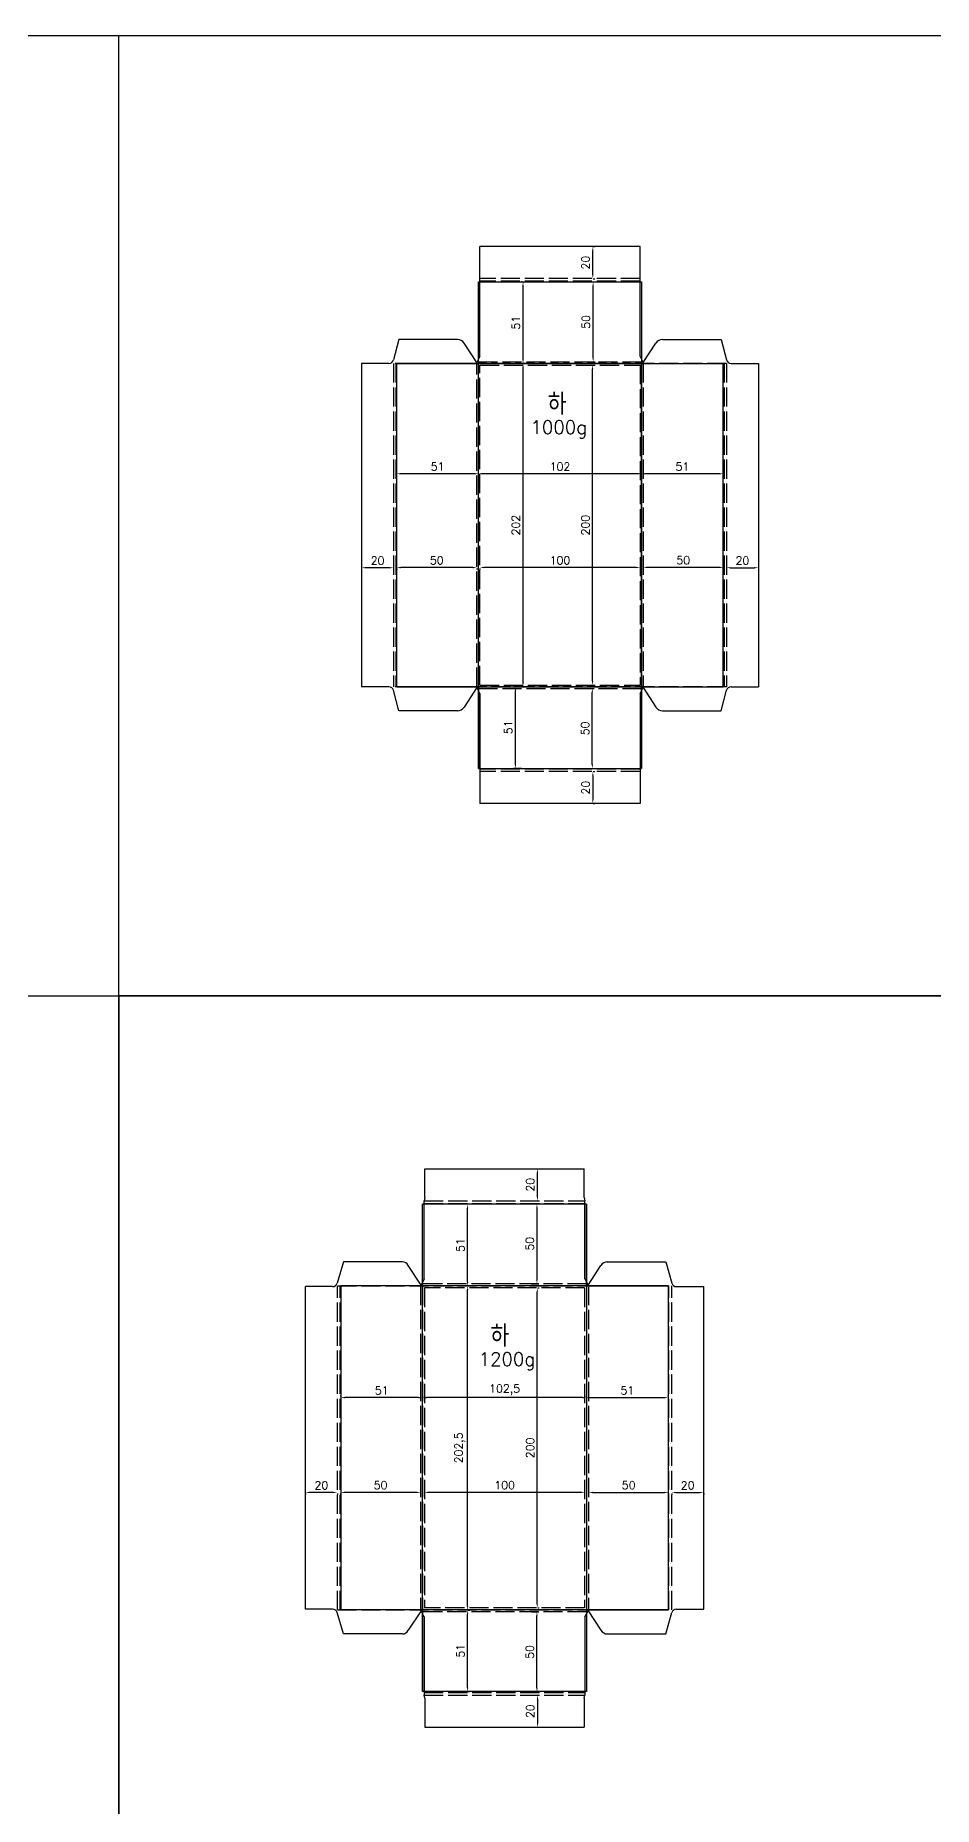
# Model space of a CAD drawing. Header units: millimetres. Extents: x 2179 to 11229, y 1198 to 3756.
# Drawn here: x 5277 to 5838, y 2129 to 3235 of the extents above; entities that cross this region are included whole.
import ezdxf

# ---------------------------------------------------------------- set-up
doc = ezdxf.new("R2010")
doc.units = ezdxf.units.MM
doc.linetypes.add('ACAD_ISO02W100', pattern=[15, 12, -3])
for name, color, linetype in [('기지', 7, 'Continuous'), ('인쇄지', 7, 'Continuous'), ('치수', 7, 'Continuous')]:
    doc.layers.add(name, color=color, linetype=linetype)
doc.styles.add('FHG', font='TXT.shx', dxfattribs={"height": 0.18, "bigfont": 'whgtxt.shx'})
doc.styles.get("Standard").update_dxf_attribs({"font": 'txt.shx', "bigfont": 'zfhg.shx'})
doc.dimstyles.new('ISO-25', dxfattribs={"dimtxt": 2.5, "dimasz": 2.5, "dimexe": 1.25, "dimexo": 0.625, "dimtad": 1, "dimtxsty": 'Standard', "dimcen": 2.5, "dimadec": 0, "dimazin": 0, "dimtfac": 1, "dimtmove": 0, "dimatfit": 3, "dimfxl": 0, "dimarcsym": 0})

# ---------------------------------------------------------------- blocks, each defined once
blk = doc.blocks.new('*D420')
at = {"layer": 'DEFPOINTS', "color": 0}
for p in [(5519.8, 2325), (5519.8, 2324.9), (5619.8, 2325)]:
    blk.add_point(p, dxfattribs=at)
at = {"layer": '치수', "color": 0, "lineweight": -2}
for p, q in [((5519.8, 2324.4), (5519.8, 2323.7)), ((5617.3, 2324.9), (5522.3, 2324.9)), ((5619.8, 2324.4), (5619.8, 2323.7))]:
    blk.add_line(p, q, dxfattribs=at)
at = {"layer": '치수', "color": 0}
for points in [[(5522.3, 2325.4), (5522.3, 2324.5), (5519.8, 2324.9)], [(5617.3, 2325.4), (5617.3, 2324.5), (5619.8, 2324.9)]]:
    blk.add_solid(points, dxfattribs=at)
at = {"layer": '치수', "color": 0, "insert": (5569.8, 2329.4), "char_height": 5, "attachment_point": 5}
blk.add_mtext('100', dxfattribs=at)
blk = doc.blocks.new('*D421')
at = {"layer": 'DEFPOINTS', "color": 0}
for p in [(5518.5, 2384.1), (5518.5, 2384.1), (5621, 2384.6)]:
    blk.add_point(p, dxfattribs=at)
at = {"layer": '치수', "color": 0, "lineweight": -2}
for p, q in [((5518.5, 2384.7), (5518.5, 2385.3)), ((5618.5, 2384.1), (5521, 2384.1)), ((5621, 2383.9), (5621, 2382.8))]:
    blk.add_line(p, q, dxfattribs=at)
at = {"layer": '치수', "color": 0}
for points in [[(5521, 2384.5), (5521, 2383.6), (5518.5, 2384.1)], [(5618.5, 2384.5), (5618.5, 2383.6), (5621, 2384.1)]]:
    blk.add_solid(points, dxfattribs=at)
at = {"layer": '치수', "color": 0, "insert": (5569.8, 2389), "char_height": 5, "attachment_point": 5}
blk.add_mtext('102,5', dxfattribs=at)
blk = doc.blocks.new('*D423')
at = {"layer": 'DEFPOINTS', "color": 0}
for p in [(5546.7, 2453.9), (5546.7, 2453.9), (5546.4, 2251.4)]:
    blk.add_point(p, dxfattribs=at)
at = {"layer": '치수', "color": 0, "lineweight": -2}
for p, q in [((5546.1, 2453.9), (5545.5, 2453.9)), ((5546.7, 2253.9), (5546.7, 2451.4)), ((5547, 2251.4), (5548, 2251.4))]:
    blk.add_line(p, q, dxfattribs=at)
at = {"layer": '치수', "color": 0}
for points in [[(5546.3, 2451.4), (5547.1, 2451.4), (5546.7, 2453.9)], [(5546.3, 2253.9), (5547.1, 2253.9), (5546.7, 2251.4)]]:
    blk.add_solid(points, dxfattribs=at)
at = {"layer": '치수', "color": 0, "insert": (5541.8, 2352.7), "char_height": 5, "attachment_point": 5, "rotation": 90}
blk.add_mtext('202,5', dxfattribs=at)
blk = doc.blocks.new('*D430')
at = {"layer": 'DEFPOINTS', "color": 0}
for p in [(5546.7, 2504.9), (5546.7, 2504.9), (5546.7, 2453.9)]:
    blk.add_point(p, dxfattribs=at)
at = {"layer": '치수', "color": 0, "lineweight": -2}
for p, q in [((5546.1, 2504.9), (5545.5, 2504.9)), ((5546.7, 2456.4), (5546.7, 2502.4)), ((5546.1, 2453.9), (5545.5, 2453.9))]:
    blk.add_line(p, q, dxfattribs=at)
at = {"layer": '치수', "color": 0}
for points in [[(5546.3, 2502.4), (5547.1, 2502.4), (5546.7, 2504.9)], [(5546.3, 2456.4), (5547.1, 2456.4), (5546.7, 2453.9)]]:
    blk.add_solid(points, dxfattribs=at)
at = {"layer": '치수', "color": 0, "insert": (5542.2, 2479.4), "char_height": 5, "attachment_point": 5, "rotation": 90}
blk.add_mtext('51', dxfattribs=at)
blk = doc.blocks.new('*D428')
at = {"layer": 'DEFPOINTS', "color": 0}
for p in [(5546.4, 2251.4), (5546.7, 2251.4), (5546.4, 2200.4)]:
    blk.add_point(p, dxfattribs=at)
at = {"layer": '치수', "color": 0, "lineweight": -2}
for p, q in [((5546.7, 2202.9), (5546.7, 2248.9)), ((5547, 2251.4), (5548, 2251.4)), ((5547, 2200.4), (5548, 2200.4))]:
    blk.add_line(p, q, dxfattribs=at)
at = {"layer": '치수', "color": 0}
for points in [[(5546.3, 2248.9), (5547.1, 2248.9), (5546.7, 2251.4)], [(5546.3, 2202.9), (5547.1, 2202.9), (5546.7, 2200.4)]]:
    blk.add_solid(points, dxfattribs=at)
at = {"layer": '치수', "color": 0, "insert": (5542.2, 2225.9), "char_height": 5, "attachment_point": 5, "rotation": 90}
blk.add_mtext('51', dxfattribs=at)
blk = doc.blocks.new('*D414')
at = {"layer": 'DEFPOINTS', "color": 0}
for p in [(5624.6, 3029.2), (5624.8, 3029.2), (5624.6, 2829.2)]:
    blk.add_point(p, dxfattribs=at)
at = {"layer": '치수', "color": 0, "lineweight": -2}
for p, q in [((5624.8, 2831.7), (5624.8, 3026.7)), ((5625.2, 3029.2), (5626, 3029.2)), ((5625.2, 2829.2), (5626, 2829.2))]:
    blk.add_line(p, q, dxfattribs=at)
at = {"layer": '치수', "color": 0}
for points in [[(5624.4, 3026.7), (5625.2, 3026.7), (5624.8, 3029.2)], [(5624.4, 2831.7), (5625.2, 2831.7), (5624.8, 2829.2)]]:
    blk.add_solid(points, dxfattribs=at)
at = {"layer": '치수', "color": 0, "insert": (5620.3, 2929.2), "char_height": 5, "attachment_point": 5, "rotation": 90}
blk.add_mtext('200', dxfattribs=at)
blk = doc.blocks.new('*D401')
at = {"layer": 'DEFPOINTS', "color": 0}
for p in [(5581.3, 3030.2), (5581.3, 3030.2), (5581, 2828.2)]:
    blk.add_point(p, dxfattribs=at)
at = {"layer": '치수', "color": 0, "lineweight": -2}
for p, q in [((5580.7, 3030.2), (5580.1, 3030.2)), ((5581.3, 2830.7), (5581.3, 3027.7)), ((5581.6, 2828.2), (5582.6, 2828.2))]:
    blk.add_line(p, q, dxfattribs=at)
at = {"layer": '치수', "color": 0}
for points in [[(5580.9, 3027.7), (5581.7, 3027.7), (5581.3, 3030.2)], [(5580.9, 2830.7), (5581.7, 2830.7), (5581.3, 2828.2)]]:
    blk.add_solid(points, dxfattribs=at)
at = {"layer": '치수', "color": 0, "insert": (5576.8, 2929.2), "char_height": 5, "attachment_point": 5, "rotation": 90}
blk.add_mtext('202', dxfattribs=at)
blk = doc.blocks.new('*D398')
at = {"layer": 'DEFPOINTS', "color": 0}
for p in [(5553.4, 2961.3), (5553.4, 2961.3), (5655.4, 2961.9)]:
    blk.add_point(p, dxfattribs=at)
at = {"layer": '치수', "color": 0, "lineweight": -2}
for p, q in [((5553.4, 2962), (5553.4, 2962.6)), ((5652.9, 2961.3), (5555.9, 2961.3)), ((5655.4, 2961.2), (5655.4, 2960.1))]:
    blk.add_line(p, q, dxfattribs=at)
at = {"layer": '치수', "color": 0}
for points in [[(5555.9, 2961.8), (5555.9, 2960.9), (5553.4, 2961.3)], [(5652.9, 2961.8), (5652.9, 2960.9), (5655.4, 2961.3)]]:
    blk.add_solid(points, dxfattribs=at)
at = {"layer": '치수', "color": 0, "insert": (5604.4, 2965.8), "char_height": 5, "attachment_point": 5}
blk.add_mtext('102', dxfattribs=at)
blk = doc.blocks.new('*D404')
at = {"layer": 'DEFPOINTS', "color": 0}
for p in [(5554.4, 2902.8), (5554.4, 2902.7), (5654.4, 2902.8)]:
    blk.add_point(p, dxfattribs=at)
at = {"layer": '치수', "color": 0, "lineweight": -2}
for p, q in [((5554.4, 2902.2), (5554.4, 2901.5)), ((5651.9, 2902.7), (5556.9, 2902.7)), ((5654.4, 2902.2), (5654.4, 2901.5))]:
    blk.add_line(p, q, dxfattribs=at)
at = {"layer": '치수', "color": 0}
for points in [[(5556.9, 2903.2), (5556.9, 2902.3), (5554.4, 2902.7)], [(5651.9, 2903.2), (5651.9, 2902.3), (5654.4, 2902.7)]]:
    blk.add_solid(points, dxfattribs=at)
at = {"layer": '치수', "color": 0, "insert": (5604.4, 2907.2), "char_height": 5, "attachment_point": 5}
blk.add_mtext('100', dxfattribs=at)
blk = doc.blocks.new('*D400')
at = {"layer": 'DEFPOINTS', "color": 0}
for p in [(5576.6, 2828.2), (5581, 2828.2), (5581, 2777.2)]:
    blk.add_point(p, dxfattribs=at)
at = {"layer": '치수', "color": 0, "lineweight": -2}
for p, q in [((5580.4, 2828.2), (5575.3, 2828.2)), ((5576.6, 2779.7), (5576.6, 2825.7)), ((5580.4, 2777.2), (5575.3, 2777.2))]:
    blk.add_line(p, q, dxfattribs=at)
at = {"layer": '치수', "color": 0}
for points in [[(5576.2, 2825.7), (5577, 2825.7), (5576.6, 2828.2)], [(5576.2, 2779.7), (5577, 2779.7), (5576.6, 2777.2)]]:
    blk.add_solid(points, dxfattribs=at)
at = {"layer": '치수', "color": 0, "insert": (5572.1, 2802.9), "char_height": 5, "attachment_point": 5, "rotation": 90}
blk.add_mtext('51', dxfattribs=at)
blk = doc.blocks.new('*D412')
at = {"layer": 'DEFPOINTS', "color": 0}
for p in [(5502.4, 2902.7), (5502.4, 2902.7), (5552.4, 2902.7)]:
    blk.add_point(p, dxfattribs=at)
at = {"layer": '치수', "color": 0, "lineweight": -2}
for p, q in [((5502.4, 2902.1), (5502.4, 2901.4)), ((5549.9, 2902.7), (5504.9, 2902.7)), ((5552.4, 2902.1), (5552.4, 2901.4))]:
    blk.add_line(p, q, dxfattribs=at)
at = {"layer": '치수', "color": 0}
for points in [[(5504.9, 2903.1), (5504.9, 2902.2), (5502.4, 2902.7)], [(5549.9, 2903.1), (5549.9, 2902.2), (5552.4, 2902.7)]]:
    blk.add_solid(points, dxfattribs=at)
at = {"layer": '치수', "color": 0, "insert": (5527.4, 2907.2), "char_height": 5, "attachment_point": 5}
blk.add_mtext('50', dxfattribs=at)
blk = doc.blocks.new('*D418')
at = {"layer": 'DEFPOINTS', "color": 0}
for p in [(5480.4, 2902.7), (5480.4, 2902.6), (5500.4, 2902.7)]:
    blk.add_point(p, dxfattribs=at)
at = {"layer": '치수', "color": 0, "lineweight": -2}
for p, q in [((5480.4, 2902.1), (5480.4, 2901.3)), ((5497.9, 2902.6), (5482.9, 2902.6)), ((5500.4, 2902.1), (5500.4, 2901.3))]:
    blk.add_line(p, q, dxfattribs=at)
at = {"layer": '치수', "color": 0}
for points in [[(5482.9, 2903), (5482.9, 2902.2), (5480.4, 2902.6)], [(5497.9, 2903), (5497.9, 2902.2), (5500.4, 2902.6)]]:
    blk.add_solid(points, dxfattribs=at)
at = {"layer": '치수', "color": 0, "insert": (5490.4, 2907.1), "char_height": 5, "attachment_point": 5}
blk.add_mtext('20', dxfattribs=at)
blk = doc.blocks.new('*D399')
at = {"layer": 'DEFPOINTS', "color": 0}
for p in [(5502.4, 2961.3), (5502.4, 2961.3), (5553.4, 2961.3)]:
    blk.add_point(p, dxfattribs=at)
at = {"layer": '치수', "color": 0, "lineweight": -2}
for p, q in [((5502.4, 2962), (5502.4, 2962.6)), ((5550.9, 2961.3), (5504.9, 2961.3)), ((5553.4, 2962), (5553.4, 2962.6))]:
    blk.add_line(p, q, dxfattribs=at)
at = {"layer": '치수', "color": 0}
for points in [[(5504.9, 2961.8), (5504.9, 2960.9), (5502.4, 2961.3)], [(5550.9, 2961.8), (5550.9, 2960.9), (5553.4, 2961.3)]]:
    blk.add_solid(points, dxfattribs=at)
at = {"layer": '치수', "color": 0, "insert": (5527.9, 2965.8), "char_height": 5, "attachment_point": 5}
blk.add_mtext('51', dxfattribs=at)
blk = doc.blocks.new('*D413')
at = {"layer": 'DEFPOINTS', "color": 0}
for p in [(5620.7, 2827.2), (5624.6, 2827.2), (5620.7, 2777.2)]:
    blk.add_point(p, dxfattribs=at)
at = {"layer": '치수', "color": 0, "lineweight": -2}
for p, q in [((5621.3, 2827.2), (5625.8, 2827.2)), ((5624.6, 2779.7), (5624.6, 2824.7)), ((5621.3, 2777.2), (5625.8, 2777.2))]:
    blk.add_line(p, q, dxfattribs=at)
at = {"layer": '치수', "color": 0}
for points in [[(5624.2, 2824.7), (5625, 2824.7), (5624.6, 2827.2)], [(5624.2, 2779.7), (5625, 2779.7), (5624.6, 2777.2)]]:
    blk.add_solid(points, dxfattribs=at)
at = {"layer": '치수', "color": 0, "insert": (5620.1, 2802.2), "char_height": 5, "attachment_point": 5, "rotation": 90}
blk.add_mtext('50', dxfattribs=at)
blk = doc.blocks.new('*D416')
at = {"layer": 'DEFPOINTS', "color": 0}
for p in [(5624.6, 2775.2), (5624.6, 2755.2), (5624.9, 2755.2)]:
    blk.add_point(p, dxfattribs=at)
at = {"layer": '치수', "color": 0, "lineweight": -2}
for p, q in [((5624.9, 2772.7), (5624.9, 2757.7)), ((5625.2, 2775.2), (5626.2, 2775.2)), ((5625.2, 2755.2), (5626.2, 2755.2))]:
    blk.add_line(p, q, dxfattribs=at)
at = {"layer": '치수', "color": 0}
for points in [[(5624.5, 2772.7), (5625.3, 2772.7), (5624.9, 2775.2)], [(5624.5, 2757.7), (5625.3, 2757.7), (5624.9, 2755.2)]]:
    blk.add_solid(points, dxfattribs=at)
at = {"layer": '치수', "color": 0, "insert": (5620.4, 2765.2), "char_height": 5, "attachment_point": 5, "rotation": 90}
blk.add_mtext('20', dxfattribs=at)
blk = doc.blocks.new('*D419')
at = {"layer": 'DEFPOINTS', "color": 0}
for p in [(5708.4, 2902.7), (5728.4, 2902.7), (5728.4, 2902.6)]:
    blk.add_point(p, dxfattribs=at)
at = {"layer": '치수', "color": 0, "lineweight": -2}
for p, q in [((5708.4, 2902.1), (5708.4, 2901.3)), ((5710.9, 2902.6), (5725.9, 2902.6)), ((5728.4, 2902.1), (5728.4, 2901.3))]:
    blk.add_line(p, q, dxfattribs=at)
at = {"layer": '치수', "color": 0}
for points in [[(5710.9, 2903), (5710.9, 2902.2), (5708.4, 2902.6)], [(5725.9, 2903), (5725.9, 2902.2), (5728.4, 2902.6)]]:
    blk.add_solid(points, dxfattribs=at)
at = {"layer": '치수', "color": 0, "insert": (5718.4, 2907.1), "char_height": 5, "attachment_point": 5}
blk.add_mtext('20', dxfattribs=at)
blk = doc.blocks.new('*D403')
at = {"layer": 'DEFPOINTS', "color": 0}
for p in [(5656.4, 2903), (5656.4, 2902.8), (5706.4, 2903)]:
    blk.add_point(p, dxfattribs=at)
at = {"layer": '치수', "color": 0, "lineweight": -2}
for p, q in [((5656.4, 2902.4), (5656.4, 2901.6)), ((5703.9, 2902.8), (5658.9, 2902.8)), ((5706.4, 2902.4), (5706.4, 2901.6))]:
    blk.add_line(p, q, dxfattribs=at)
at = {"layer": '치수', "color": 0}
for points in [[(5658.9, 2903.3), (5658.9, 2902.4), (5656.4, 2902.8)], [(5703.9, 2903.3), (5703.9, 2902.4), (5706.4, 2902.8)]]:
    blk.add_solid(points, dxfattribs=at)
at = {"layer": '치수', "color": 0, "insert": (5681.4, 2907.3), "char_height": 5, "attachment_point": 5}
blk.add_mtext('50', dxfattribs=at)
blk = doc.blocks.new('*D397')
at = {"layer": 'DEFPOINTS', "color": 0}
for p in [(5655.4, 2961.9), (5655.4, 2961.3), (5706.4, 2961.9)]:
    blk.add_point(p, dxfattribs=at)
at = {"layer": '치수', "color": 0, "lineweight": -2}
for p, q in [((5655.4, 2961.2), (5655.4, 2960.1)), ((5703.9, 2961.3), (5657.9, 2961.3)), ((5706.4, 2961.2), (5706.4, 2960.1))]:
    blk.add_line(p, q, dxfattribs=at)
at = {"layer": '치수', "color": 0}
for points in [[(5657.9, 2961.8), (5657.9, 2960.9), (5655.4, 2961.3)], [(5703.9, 2961.8), (5703.9, 2960.9), (5706.4, 2961.3)]]:
    blk.add_solid(points, dxfattribs=at)
at = {"layer": '치수', "color": 0, "insert": (5680.9, 2965.8), "char_height": 5, "attachment_point": 5}
blk.add_mtext('51', dxfattribs=at)
blk = doc.blocks.new('*D424')
at = {"layer": 'DEFPOINTS', "color": 0}
for p in [(5467.3, 2324.9), (5467.3, 2324.9), (5517.3, 2324.9)]:
    blk.add_point(p, dxfattribs=at)
at = {"layer": '치수', "color": 0, "lineweight": -2}
for p, q in [((5467.3, 2324.3), (5467.3, 2323.6)), ((5514.8, 2324.9), (5469.8, 2324.9)), ((5517.3, 2324.3), (5517.3, 2323.6))]:
    blk.add_line(p, q, dxfattribs=at)
at = {"layer": '치수', "color": 0}
for points in [[(5469.8, 2325.3), (5469.8, 2324.5), (5467.3, 2324.9)], [(5514.8, 2325.3), (5514.8, 2324.5), (5517.3, 2324.9)]]:
    blk.add_solid(points, dxfattribs=at)
at = {"layer": '치수', "color": 0, "insert": (5492.3, 2329.4), "char_height": 5, "attachment_point": 5}
blk.add_mtext('50', dxfattribs=at)
blk = doc.blocks.new('*D426')
at = {"layer": 'DEFPOINTS', "color": 0}
for p in [(5445.3, 2324.9), (5445.3, 2324.8), (5465.3, 2324.9)]:
    blk.add_point(p, dxfattribs=at)
at = {"layer": '치수', "color": 0, "lineweight": -2}
for p, q in [((5445.3, 2324.3), (5445.3, 2323.6)), ((5462.8, 2324.8), (5447.8, 2324.8)), ((5465.3, 2324.3), (5465.3, 2323.6))]:
    blk.add_line(p, q, dxfattribs=at)
at = {"layer": '치수', "color": 0}
for points in [[(5447.8, 2325.2), (5447.8, 2324.4), (5445.3, 2324.8)], [(5462.8, 2325.2), (5462.8, 2324.4), (5465.3, 2324.8)]]:
    blk.add_solid(points, dxfattribs=at)
at = {"layer": '치수', "color": 0, "insert": (5455.3, 2329.3), "char_height": 5, "attachment_point": 5}
blk.add_mtext('20', dxfattribs=at)
blk = doc.blocks.new('*D425')
at = {"layer": 'DEFPOINTS', "color": 0}
for p in [(5467.5, 2384.1), (5467.5, 2384.1), (5518.5, 2384.1)]:
    blk.add_point(p, dxfattribs=at)
at = {"layer": '치수', "color": 0, "lineweight": -2}
for p, q in [((5467.5, 2384.7), (5467.5, 2385.3)), ((5516, 2384.1), (5470, 2384.1)), ((5518.5, 2384.7), (5518.5, 2385.3))]:
    blk.add_line(p, q, dxfattribs=at)
at = {"layer": '치수', "color": 0}
for points in [[(5470, 2384.5), (5470, 2383.6), (5467.5, 2384.1)], [(5516, 2384.5), (5516, 2383.6), (5518.5, 2384.1)]]:
    blk.add_solid(points, dxfattribs=at)
at = {"layer": '치수', "color": 0, "insert": (5493, 2388.6), "char_height": 5, "attachment_point": 5}
blk.add_mtext('51', dxfattribs=at)
blk = doc.blocks.new('*D402')
at = {"layer": 'DEFPOINTS', "color": 0}
for p in [(5581.3, 3081.2), (5581.3, 3081.2), (5581.3, 3030.2)]:
    blk.add_point(p, dxfattribs=at)
at = {"layer": '치수', "color": 0, "lineweight": -2}
for p, q in [((5580.7, 3081.2), (5580.1, 3081.2)), ((5581.3, 3032.7), (5581.3, 3078.7)), ((5580.7, 3030.2), (5580.1, 3030.2))]:
    blk.add_line(p, q, dxfattribs=at)
at = {"layer": '치수', "color": 0}
for points in [[(5580.9, 3078.7), (5581.7, 3078.7), (5581.3, 3081.2)], [(5580.9, 3032.7), (5581.7, 3032.7), (5581.3, 3030.2)]]:
    blk.add_solid(points, dxfattribs=at)
at = {"layer": '치수', "color": 0, "insert": (5576.8, 3055.7), "char_height": 5, "attachment_point": 5, "rotation": 90}
blk.add_mtext('51', dxfattribs=at)
blk = doc.blocks.new('*D415')
at = {"layer": 'DEFPOINTS', "color": 0}
for p in [(5624.8, 3081.2), (5625.1, 3081.2), (5624.8, 3031.2)]:
    blk.add_point(p, dxfattribs=at)
at = {"layer": '치수', "color": 0, "lineweight": -2}
for p, q in [((5625.1, 3033.7), (5625.1, 3078.7)), ((5625.4, 3081.2), (5626.4, 3081.2)), ((5625.4, 3031.2), (5626.4, 3031.2))]:
    blk.add_line(p, q, dxfattribs=at)
at = {"layer": '치수', "color": 0}
for points in [[(5624.7, 3078.7), (5625.5, 3078.7), (5625.1, 3081.2)], [(5624.7, 3033.7), (5625.5, 3033.7), (5625.1, 3031.2)]]:
    blk.add_solid(points, dxfattribs=at)
at = {"layer": '치수', "color": 0, "insert": (5620.6, 3056.2), "char_height": 5, "attachment_point": 5, "rotation": 90}
blk.add_mtext('50', dxfattribs=at)
blk = doc.blocks.new('*D417')
at = {"layer": 'DEFPOINTS', "color": 0}
for p in [(5624.6, 3103.2), (5624.9, 3103.2), (5624.6, 3083.2)]:
    blk.add_point(p, dxfattribs=at)
at = {"layer": '치수', "color": 0, "lineweight": -2}
for p, q in [((5624.9, 3085.7), (5624.9, 3100.7)), ((5625.2, 3103.2), (5626.2, 3103.2)), ((5625.2, 3083.2), (5626.2, 3083.2))]:
    blk.add_line(p, q, dxfattribs=at)
at = {"layer": '치수', "color": 0}
for points in [[(5624.5, 3100.7), (5625.3, 3100.7), (5624.9, 3103.2)], [(5624.5, 3085.7), (5625.3, 3085.7), (5624.9, 3083.2)]]:
    blk.add_solid(points, dxfattribs=at)
at = {"layer": '치수', "color": 0, "insert": (5620.4, 3093.2), "char_height": 5, "attachment_point": 5, "rotation": 90}
blk.add_mtext('20', dxfattribs=at)
blk = doc.blocks.new('*D422')
at = {"layer": 'DEFPOINTS', "color": 0}
for p in [(5590, 2452.7), (5590.2, 2452.7), (5590, 2252.7)]:
    blk.add_point(p, dxfattribs=at)
at = {"layer": '치수', "color": 0, "lineweight": -2}
for p, q in [((5590.2, 2255.2), (5590.2, 2450.2)), ((5590.6, 2452.7), (5591.4, 2452.7)), ((5590.6, 2252.7), (5591.4, 2252.7))]:
    blk.add_line(p, q, dxfattribs=at)
at = {"layer": '치수', "color": 0}
for points in [[(5589.8, 2450.2), (5590.6, 2450.2), (5590.2, 2452.7)], [(5589.8, 2255.2), (5590.6, 2255.2), (5590.2, 2252.7)]]:
    blk.add_solid(points, dxfattribs=at)
at = {"layer": '치수', "color": 0, "insert": (5585.7, 2352.7), "char_height": 5, "attachment_point": 5, "rotation": 90}
blk.add_mtext('200', dxfattribs=at)
blk = doc.blocks.new('*D427')
at = {"layer": 'DEFPOINTS', "color": 0}
for p in [(5586.1, 2250.2), (5590, 2250.2), (5586.1, 2200.2)]:
    blk.add_point(p, dxfattribs=at)
at = {"layer": '치수', "color": 0, "lineweight": -2}
for p, q in [((5586.7, 2250.2), (5591.2, 2250.2)), ((5590, 2202.7), (5590, 2247.7)), ((5586.7, 2200.2), (5591.2, 2200.2))]:
    blk.add_line(p, q, dxfattribs=at)
at = {"layer": '치수', "color": 0}
for points in [[(5589.6, 2247.7), (5590.4, 2247.7), (5590, 2250.2)], [(5589.6, 2202.7), (5590.4, 2202.7), (5590, 2200.2)]]:
    blk.add_solid(points, dxfattribs=at)
at = {"layer": '치수', "color": 0, "insert": (5585.5, 2225.2), "char_height": 5, "attachment_point": 5, "rotation": 90}
blk.add_mtext('50', dxfattribs=at)
blk = doc.blocks.new('*D429')
at = {"layer": 'DEFPOINTS', "color": 0}
for p in [(5590, 2198.2), (5590, 2178.2), (5590.3, 2178.2)]:
    blk.add_point(p, dxfattribs=at)
at = {"layer": '치수', "color": 0, "lineweight": -2}
for p, q in [((5590.3, 2195.7), (5590.3, 2180.7)), ((5590.6, 2198.2), (5591.6, 2198.2)), ((5590.6, 2178.2), (5591.6, 2178.2))]:
    blk.add_line(p, q, dxfattribs=at)
at = {"layer": '치수', "color": 0}
for points in [[(5589.9, 2195.7), (5590.7, 2195.7), (5590.3, 2198.2)], [(5589.9, 2180.7), (5590.7, 2180.7), (5590.3, 2178.2)]]:
    blk.add_solid(points, dxfattribs=at)
at = {"layer": '치수', "color": 0, "insert": (5585.8, 2188.2), "char_height": 5, "attachment_point": 5, "rotation": 90}
blk.add_mtext('20', dxfattribs=at)
blk = doc.blocks.new('*D408')
at = {"layer": 'DEFPOINTS', "color": 0}
for p in [(5622.3, 2324.9), (5672.3, 2324.9), (5672.3, 2324.9)]:
    blk.add_point(p, dxfattribs=at)
at = {"layer": '치수', "color": 0, "lineweight": -2}
for p, q in [((5622.3, 2324.3), (5622.3, 2323.6)), ((5624.8, 2324.9), (5669.8, 2324.9)), ((5672.3, 2324.3), (5672.3, 2323.6))]:
    blk.add_line(p, q, dxfattribs=at)
at = {"layer": '치수', "color": 0}
for points in [[(5624.8, 2325.3), (5624.8, 2324.5), (5622.3, 2324.9)], [(5669.8, 2325.3), (5669.8, 2324.5), (5672.3, 2324.9)]]:
    blk.add_solid(points, dxfattribs=at)
at = {"layer": '치수', "color": 0, "insert": (5647.3, 2329.4), "char_height": 5, "attachment_point": 5}
blk.add_mtext('50', dxfattribs=at)
blk = doc.blocks.new('*D409')
at = {"layer": 'DEFPOINTS', "color": 0}
for p in [(5674.2, 2324.9), (5694.2, 2324.9), (5694.2, 2324.8)]:
    blk.add_point(p, dxfattribs=at)
at = {"layer": '치수', "color": 0, "lineweight": -2}
for p, q in [((5674.2, 2324.3), (5674.2, 2323.6)), ((5676.7, 2324.8), (5691.7, 2324.8)), ((5694.2, 2324.3), (5694.2, 2323.6))]:
    blk.add_line(p, q, dxfattribs=at)
at = {"layer": '치수', "color": 0}
for points in [[(5676.7, 2325.2), (5676.7, 2324.4), (5674.2, 2324.8)], [(5691.7, 2325.2), (5691.7, 2324.4), (5694.2, 2324.8)]]:
    blk.add_solid(points, dxfattribs=at)
at = {"layer": '치수', "color": 0, "insert": (5684.2, 2329.3), "char_height": 5, "attachment_point": 5}
blk.add_mtext('20', dxfattribs=at)
blk = doc.blocks.new('*D410')
at = {"layer": 'DEFPOINTS', "color": 0}
for p in [(5621, 2384.1), (5672, 2384.1), (5672, 2384.1)]:
    blk.add_point(p, dxfattribs=at)
at = {"layer": '치수', "color": 0, "lineweight": -2}
for p, q in [((5621, 2384.7), (5621, 2385.3)), ((5623.5, 2384.1), (5669.5, 2384.1)), ((5672, 2384.7), (5672, 2385.3))]:
    blk.add_line(p, q, dxfattribs=at)
at = {"layer": '치수', "color": 0}
for points in [[(5623.5, 2384.5), (5623.5, 2383.6), (5621, 2384.1)], [(5669.5, 2384.5), (5669.5, 2383.6), (5672, 2384.1)]]:
    blk.add_solid(points, dxfattribs=at)
at = {"layer": '치수', "color": 0, "insert": (5646.5, 2388.6), "char_height": 5, "attachment_point": 5}
blk.add_mtext('51', dxfattribs=at)
blk = doc.blocks.new('*D411')
at = {"layer": 'DEFPOINTS', "color": 0}
for p in [(5586.1, 2505.2), (5586.1, 2455.2), (5590, 2455.2)]:
    blk.add_point(p, dxfattribs=at)
at = {"layer": '치수', "color": 0, "lineweight": -2}
for p, q in [((5586.7, 2505.2), (5591.2, 2505.2)), ((5590, 2502.7), (5590, 2457.7)), ((5586.7, 2455.2), (5591.2, 2455.2))]:
    blk.add_line(p, q, dxfattribs=at)
at = {"layer": '치수', "color": 0}
for points in [[(5589.6, 2502.7), (5590.4, 2502.7), (5590, 2505.2)], [(5589.6, 2457.7), (5590.4, 2457.7), (5590, 2455.2)]]:
    blk.add_solid(points, dxfattribs=at)
at = {"layer": '치수', "color": 0, "insert": (5585.5, 2480.2), "char_height": 5, "attachment_point": 5, "rotation": 90}
blk.add_mtext('50', dxfattribs=at)
blk = doc.blocks.new('*D431')
at = {"layer": 'DEFPOINTS', "color": 0}
for p in [(5590, 2527.1), (5590.3, 2527.1), (5590, 2507.1)]:
    blk.add_point(p, dxfattribs=at)
at = {"layer": '치수', "color": 0, "lineweight": -2}
for p, q in [((5590.3, 2509.6), (5590.3, 2524.6)), ((5590.6, 2527.1), (5591.6, 2527.1)), ((5590.6, 2507.1), (5591.6, 2507.1))]:
    blk.add_line(p, q, dxfattribs=at)
at = {"layer": '치수', "color": 0}
for points in [[(5589.9, 2524.6), (5590.7, 2524.6), (5590.3, 2527.1)], [(5589.9, 2509.6), (5590.7, 2509.6), (5590.3, 2507.1)]]:
    blk.add_solid(points, dxfattribs=at)
at = {"layer": '치수', "color": 0, "insert": (5585.8, 2517.1), "char_height": 5, "attachment_point": 5, "rotation": 90}
blk.add_mtext('20', dxfattribs=at)

msp = doc.modelspace()

# ---------------------------------------------------------------- linework, layer by layer
at = {"color": 6}
for p in [(4878.818, 3235.181), (5328.818, 2635.181)]:
    msp.add_line(p, (5328.818, 3235.181), dxfattribs=at)
for points in [[(5328.818, 3235.181), (6678.818, 3235.181), (6678.818, 2635.181), (5328.818, 2635.181)], [(4428.818, 2635.181), (5328.818, 2635.181), (5328.818, 2035.181), (4428.818, 2035.181)], [(5328.818, 2635.181), (6678.818, 2635.181), (6678.818, 2035.181), (5328.818, 2035.181)]]:
    msp.add_lwpolyline(points, close=True, dxfattribs=at)
at = {"layer": '기지', "color": 3}
for p, q in [((5553.398, 2777.239), (5553.398, 3081.239)), ((5655.398, 3081.239), (5655.398, 2777.239)), ((5502.398, 3030.239), (5706.398, 3030.239)), ((5502.398, 2828.239), (5706.398, 2828.239)), ((5518.504, 2200.446), (5518.504, 2504.946)), ((5621.004, 2504.946), (5621.004, 2200.446)), ((5671.904, 2453.946), (5467.504, 2453.946)), ((5672.004, 2251.446), (5467.504, 2251.446))]:
    msp.add_line(p, q, dxfattribs=at)
at = {"layer": '기지'}
for p, q in [((5553.398, 3081.239), (5655.398, 3081.239)), ((5553.398, 3030.239), (5553.398, 3081.239)), ((5655.398, 3081.239), (5655.398, 3030.239)), ((5502.398, 2828.239), (5502.398, 3030.239)), ((5553.398, 3030.239), (5502.398, 3030.239)), ((5655.398, 3030.239), (5706.398, 3030.239)), ((5706.398, 2828.239), (5706.398, 3030.239)), ((5553.398, 2828.239), (5502.398, 2828.239)), ((5553.398, 2828.239), (5553.398, 2777.239)), ((5655.398, 2777.239), (5655.398, 2828.239)), ((5655.398, 2828.239), (5706.398, 2828.239)), ((5553.398, 2777.239), (5655.398, 2777.239)), ((5621.004, 2504.946), (5518.504, 2504.946)), ((5518.504, 2453.946), (5518.504, 2504.946)), ((5621.004, 2453.946), (5621.004, 2504.946)), ((5467.504, 2453.946), (5467.504, 2251.446)), ((5518.504, 2453.946), (5467.504, 2453.946)), ((5621.004, 2453.946), (5672.004, 2453.946)), ((5672.004, 2453.946), (5672.004, 2251.446)), ((5518.504, 2251.446), (5467.504, 2251.446)), ((5518.504, 2251.446), (5518.504, 2200.446)), ((5621.004, 2251.446), (5621.004, 2200.446)), ((5621.004, 2251.446), (5672.004, 2251.446)), ((5621.004, 2200.446), (5518.504, 2200.446))]:
    msp.add_line(p, q, dxfattribs=at)
at = {"layer": '인쇄지', "color": 6}
for p, q in [((5654.398, 3103.239), (5554.398, 3103.239)), ((5554.398, 3034.517), (5554.398, 3103.239)), ((5654.398, 3034.517), (5654.398, 3103.239)), ((5503.741, 3045.239), (5500.319, 3032.463)), ((5540.301, 3045.239), (5503.741, 3045.239)), ((5668.496, 3045.239), (5705.055, 3045.239)), ((5705.055, 3045.239), (5708.477, 3032.463)), ((5552.448, 3030.739), (5544.491, 3042.966)), ((5554.398, 3034.517), (5552.448, 3030.739)), ((5654.398, 3034.517), (5656.348, 3030.739)), ((5656.348, 3030.739), (5664.305, 3042.966)), ((5480.398, 3030.239), (5480.398, 2828.239)), ((5497.422, 3030.239), (5480.398, 3030.239)), ((5711.375, 3030.239), (5728.398, 3030.239)), ((5728.398, 3030.239), (5728.398, 2828.239)), ((5497.422, 2828.239), (5480.398, 2828.239)), ((5503.741, 2813.239), (5500.319, 2826.015)), ((5552.448, 2827.739), (5544.491, 2815.512)), ((5554.398, 2823.961), (5552.448, 2827.739)), ((5554.398, 2823.961), (5554.398, 2755.239)), ((5654.398, 2823.961), (5656.348, 2827.739)), ((5654.398, 2823.961), (5654.398, 2755.239)), ((5656.348, 2827.739), (5664.305, 2815.512)), ((5705.055, 2813.239), (5708.477, 2826.015)), ((5711.375, 2828.239), (5728.398, 2828.239)), ((5540.301, 2813.239), (5503.741, 2813.239)), ((5668.496, 2813.239), (5705.055, 2813.239)), ((5654.398, 2755.239), (5554.398, 2755.239)), ((5519.904, 2527.146), (5619.604, 2527.146)), ((5519.904, 2509.146), (5519.904, 2527.146)), ((5619.604, 2509.146), (5619.604, 2527.146)), ((5519.904, 2509.146), (5519.504, 2507.146)), ((5519.504, 2458.224), (5519.504, 2507.146)), ((5619.604, 2509.146), (5620.004, 2507.146)), ((5620.004, 2458.224), (5620.004, 2507.146)), ((5469.041, 2468.946), (5465.235, 2455.622)), ((5505.907, 2468.946), (5469.041, 2468.946)), ((5633.602, 2468.946), (5670.467, 2468.946)), ((5670.467, 2468.946), (5674.274, 2455.622)), ((5517.554, 2454.446), (5509.598, 2466.673)), ((5519.504, 2458.224), (5517.554, 2454.446)), ((5620.004, 2458.224), (5621.954, 2454.446)), ((5621.954, 2454.446), (5629.911, 2466.673)), ((5445.304, 2251.946), (5445.304, 2453.446)), ((5462.35, 2453.446), (5445.304, 2453.446)), ((5677.159, 2453.446), (5694.204, 2453.446)), ((5694.204, 2251.946), (5694.204, 2453.446)), ((5462.35, 2251.946), (5445.304, 2251.946)), ((5469.041, 2236.446), (5465.235, 2249.77)), ((5517.554, 2250.946), (5509.598, 2238.719)), ((5519.504, 2247.168), (5517.554, 2250.946)), ((5519.504, 2247.168), (5519.504, 2198.246)), ((5620.004, 2247.168), (5621.954, 2250.946)), ((5620.004, 2247.168), (5620.004, 2198.246)), ((5621.954, 2250.946), (5629.911, 2238.719)), ((5670.467, 2236.446), (5674.274, 2249.77)), ((5677.159, 2251.946), (5694.204, 2251.946)), ((5505.907, 2236.446), (5469.041, 2236.446)), ((5633.602, 2236.446), (5670.467, 2236.446)), ((5519.904, 2196.246), (5519.504, 2198.246)), ((5519.904, 2196.246), (5519.904, 2178.246)), ((5619.604, 2196.246), (5620.004, 2198.246)), ((5619.604, 2196.246), (5619.604, 2178.246)), ((5519.904, 2178.246), (5619.604, 2178.246))]:
    msp.add_line(p, q, dxfattribs=at)
at = {"layer": '인쇄지', "color": 4, "linetype": 'ACAD_ISO02W100'}
for p, q in [((5654.398, 3083.239), (5554.398, 3083.239)), ((5654.398, 3081.739), (5554.398, 3081.739)), ((5500.398, 3030.239), (5500.398, 2828.239)), ((5708.398, 3030.239), (5500.398, 3030.239)), ((5501.898, 3030.239), (5501.898, 2828.239)), ((5553.398, 2828.239), (5553.398, 3030.239)), ((5655.398, 2828.239), (5655.398, 3030.239)), ((5706.898, 3030.239), (5706.898, 2828.239)), ((5708.398, 3030.239), (5708.398, 2828.239)), ((5708.398, 2828.239), (5500.398, 2828.239)), ((5654.398, 2776.739), (5554.398, 2776.739)), ((5654.398, 2775.239), (5554.398, 2775.239)), ((5519.504, 2507.146), (5620.004, 2507.146)), ((5519.504, 2505.446), (5620.004, 2505.446)), ((5465.304, 2453.946), (5674.204, 2453.946)), ((5465.304, 2251.446), (5465.304, 2453.946)), ((5467.004, 2251.446), (5467.004, 2453.946)), ((5518.504, 2453.946), (5518.504, 2251.446)), ((5621.004, 2453.946), (5621.004, 2251.446)), ((5672.504, 2251.446), (5672.504, 2453.946)), ((5674.204, 2251.446), (5674.204, 2453.946)), ((5465.304, 2251.446), (5674.204, 2251.446)), ((5519.504, 2199.946), (5620.004, 2199.946)), ((5519.504, 2198.246), (5620.004, 2198.246))]:
    msp.add_line(p, q, dxfattribs=at)
at = {"layer": '인쇄지', "color": 6}
for centre, radius, start, end in [((5540.301, 3040.239), 5, 33.053813, 90), ((5668.496, 3040.239), 5, 90, 146.946187), ((5497.422, 3033.239), 3, 270, 345.007019), ((5711.375, 3033.239), 3, 194.992981, 270), ((5497.422, 2825.239), 3, 14.992981, 90), ((5711.375, 2825.239), 3, 90, 165.007019), ((5540.301, 2818.239), 5, 270, 326.94619), ((5668.496, 2818.239), 5, 213.05381, 270), ((5505.875, 2464.761), 4.186, 27.189689, 89.559047), ((5634.102, 2463.946), 5, 90, 146.946193), ((5462.35, 2456.446), 3, 270, 344.056129), ((5677.159, 2456.446), 3, 195.943871, 270), ((5462.35, 2248.946), 3, 15.943871, 90), ((5677.159, 2248.946), 3, 90, 164.056129), ((5505.875, 2240.632), 4.186, 270.440953, 332.810307), ((5634.102, 2241.446), 5, 213.05381, 270)]:
    msp.add_arc(centre, radius, start, end, dxfattribs=at)
at = {"layer": '치수', "color": 2, "linetype": 'ACAD_ISO02W100'}
for p, q in [((5552.398, 2828.239), (5552.398, 3030.239)), ((5553.398, 3031.239), (5655.398, 3031.239)), ((5554.398, 2829.239), (5554.398, 3029.239)), ((5554.398, 3029.239), (5654.398, 3029.239)), ((5654.398, 3029.239), (5654.398, 2829.239)), ((5656.398, 3030.239), (5656.398, 2828.239)), ((5553.398, 2827.239), (5655.398, 2827.239)), ((5554.398, 2829.239), (5654.398, 2829.239)), ((5517.254, 2453.946), (5517.254, 2251.446)), ((5621.004, 2455.196), (5518.504, 2455.196)), ((5619.754, 2452.696), (5519.754, 2452.696)), ((5519.754, 2452.696), (5519.754, 2252.696)), ((5619.754, 2452.696), (5619.754, 2252.696)), ((5622.254, 2453.946), (5622.254, 2251.446)), ((5621.004, 2250.196), (5518.504, 2250.196)), ((5619.754, 2252.696), (5519.754, 2252.696))]:
    msp.add_line(p, q, dxfattribs=at)

# ---------------------------------------------------------------- texts
at = {"layer": '기지', "color": 1}
for p in [(5596.743, 2998.196), (5560.958, 2416.01)]:
    msp.add_text('하', height=13.333, dxfattribs=at).set_placement(p)
at = {"layer": '기지', "color": 1, "style": 'FHG'}
for s, p in [('1000g', (5585.982, 2986.196)), ('1200g', (5553.571, 2404.01))]:
    msp.add_text(s, height=8.3333, dxfattribs=at).set_placement(p)

# ---------------------------------------------------------------- dimensions: what is measured, and where the dimension line sits
at = {"layer": '치수', "color": 1}
for base, p1, p2, angle, picture, middle in [((5624.901, 3103.239), (5624.577, 3083.239), (5624.577, 3103.239), 270, '*D417', (5620.401, 3093.239)), ((5625.108, 3081.239), (5624.774, 3031.239), (5624.774, 3081.239), 90, '*D415', (5620.608, 3056.239)), ((5624.774, 3029.239), (5624.586, 2829.239), (5624.586, 3029.239), 90, '*D414', (5620.274, 2929.239)), ((5728.398, 2902.595), (5708.398, 2902.7), (5728.398, 2902.7), 180, '*D419', (5718.398, 2907.095)), ((5624.586, 2827.239), (5620.665, 2777.239), (5620.665, 2827.239), 90, '*D413', (5620.086, 2802.239)), ((5624.901, 2755.239), (5624.577, 2775.239), (5624.577, 2755.239), 90, '*D416', (5620.401, 2765.239)), ((5590.307, 2527.146), (5589.983, 2507.146), (5589.983, 2527.146), 270, '*D431', (5585.807, 2517.146)), ((5589.992, 2455.196), (5586.071, 2505.196), (5586.071, 2455.196), 270, '*D411', (5585.492, 2480.196)), ((5590.18, 2452.696), (5589.992, 2252.696), (5589.992, 2452.696), 90, '*D422', (5585.68, 2352.696)), ((5672.254, 2324.87), (5622.254, 2324.946), (5672.254, 2324.946), 180, '*D408', (5647.254, 2329.37)), ((5694.204, 2324.802), (5674.204, 2324.908), (5694.204, 2324.908), 180, '*D409', (5684.204, 2329.302)), ((5589.992, 2250.196), (5586.071, 2200.196), (5586.071, 2250.196), 90, '*D427', (5585.492, 2225.196)), ((5590.307, 2178.246), (5589.983, 2198.246), (5589.983, 2178.246), 90, '*D429', (5585.807, 2188.246))]:
    dim = msp.add_linear_dim(base=base, p1=p1, p2=p2, angle=angle, dimstyle='ISO-25', override={"dimtxt": 5, "dimgap": 2}, dxfattribs=at)
    dim.commit()
    dim.dimension.update_dxf_attribs({"geometry": picture, "text_midpoint": middle})
at = {"layer": '치수', "color": 3}
for base, p1, p2, angle, override, picture, middle in [((5581.3, 3081.239), (5581.3, 3030.239), (5581.3, 3081.239), 90, {"dimtxt": 5, "dimgap": 2, "dimtmove": 1}, '*D402', (5576.8, 3055.739)), ((5581.3, 3030.239), (5581.006, 2828.239), (5581.3, 3030.239), 90, {"dimtxt": 5, "dimgap": 2, "dimtmove": 1}, '*D401', (5576.8, 2929.239)), ((5546.706, 2504.946), (5546.706, 2453.946), (5546.706, 2504.946), 90, {"dimtxt": 5, "dimgap": 2, "dimtmove": 1}, '*D430', (5542.206, 2479.446)), ((5546.706, 2453.946), (5546.412, 2251.446), (5546.706, 2453.946), 90, {"dimtxt": 5, "dimgap": 2, "dimtmove": 1}, '*D423', (5541.79, 2352.696)), ((5672.004, 2384.054), (5621.004, 2384.054), (5672.004, 2384.054), 180, {"dimtxt": 5, "dimgap": 2, "dimtmove": 1}, '*D410', (5646.504, 2388.554)), ((5546.706, 2251.446), (5546.412, 2200.446), (5546.412, 2251.446), 90, {"dimtxt": 5, "dimgap": 2}, '*D428', (5542.206, 2225.946))]:
    dim = msp.add_linear_dim(base=base, p1=p1, p2=p2, angle=angle, dimstyle='ISO-25', override=override, dxfattribs=at)
    dim.commit()
    dim.dimension.update_dxf_attribs({"geometry": picture, "text_midpoint": middle})
for base, p1, p2, override, picture, middle in [((5502.398, 2961.346), (5553.398, 2961.346), (5502.398, 2961.346), {"dimtxt": 5, "dimgap": 2, "dimtmove": 1}, '*D399', (5527.898, 2965.846)), ((5553.398, 2961.346), (5655.398, 2961.859), (5553.398, 2961.346), {"dimtxt": 5, "dimgap": 2, "dimtmove": 1}, '*D398', (5604.398, 2965.846)), ((5655.398, 2961.346), (5706.398, 2961.859), (5655.398, 2961.859), {"dimtxt": 5, "dimgap": 2}, '*D397', (5680.898, 2965.846)), ((5467.504, 2384.054), (5518.504, 2384.054), (5467.504, 2384.054), {"dimtxt": 5, "dimgap": 2, "dimtmove": 1}, '*D425', (5493.004, 2388.554)), ((5518.504, 2384.054), (5621.004, 2384.566), (5518.504, 2384.054), {"dimtxt": 5, "dimgap": 2, "dimtmove": 1}, '*D421', (5569.754, 2388.97))]:
    dim = msp.add_linear_dim(base=base, p1=p1, p2=p2, dimstyle='ISO-25', override=override, dxfattribs=at)
    dim.commit()
    dim.dimension.update_dxf_attribs({"geometry": picture, "text_midpoint": middle})
at = {"layer": '치수', "color": 1}
for base, p1, p2, picture, middle in [((5480.398, 2902.595), (5500.398, 2902.7), (5480.398, 2902.7), '*D418', (5490.398, 2907.095)), ((5502.398, 2902.662), (5552.398, 2902.738), (5502.398, 2902.738), '*D412', (5527.398, 2907.162)), ((5554.398, 2902.738), (5654.398, 2902.841), (5554.398, 2902.841), '*D404', (5604.398, 2907.238)), ((5656.398, 2902.841), (5706.398, 2903.046), (5656.398, 2903.046), '*D403', (5681.398, 2907.341)), ((5445.304, 2324.802), (5465.304, 2324.908), (5445.304, 2324.908), '*D426', (5455.304, 2329.302)), ((5467.254, 2324.87), (5517.254, 2324.946), (5467.254, 2324.946), '*D424', (5492.254, 2329.37)), ((5519.804, 2324.946), (5619.804, 2325.048), (5519.804, 2325.048), '*D420', (5569.804, 2329.446))]:
    dim = msp.add_linear_dim(base=base, p1=p1, p2=p2, dimstyle='ISO-25', override={"dimtxt": 5, "dimgap": 2}, dxfattribs=at)
    dim.commit()
    dim.dimension.update_dxf_attribs({"geometry": picture, "text_midpoint": middle})
at = {"layer": '치수', "color": 3}
dim = msp.add_linear_dim(base=(5576.584, 2828.239), p1=(5581.006, 2777.239), p2=(5581.006, 2828.239), angle=90, dimstyle='ISO-25', override={"dimtxt": 5, "dimgap": 2}, dxfattribs=at)
dim.commit()
dim.dimension.update_dxf_attribs({"geometry": '*D400', "text_midpoint": (5576.584, 2802.864), "dimtype": 160})

doc.saveas('drawing.dxf')
